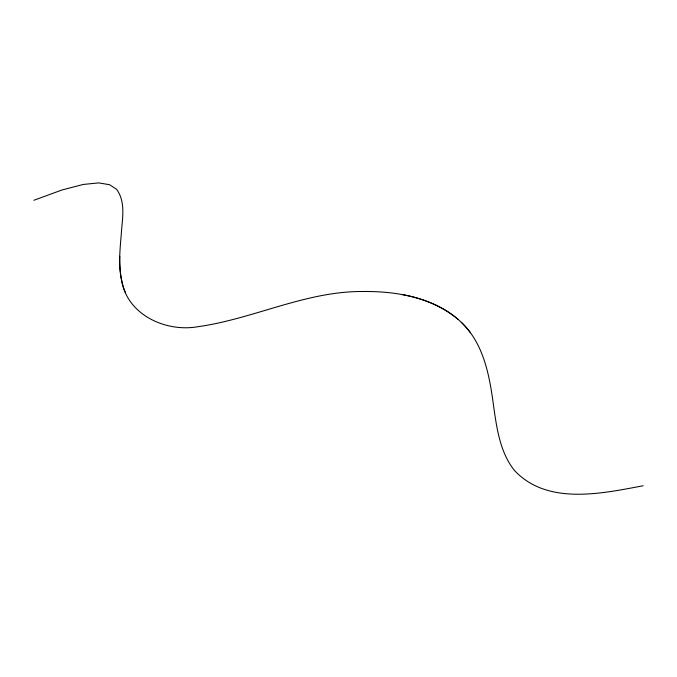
<?xml version="1.0" encoding="UTF-8"?>
<svg xmlns="http://www.w3.org/2000/svg" width="677" height="677" viewBox="0 0 677 677"><rect width="100%" height="100%" fill="white"/><g stroke="black" fill="none" stroke-linecap="round" stroke-linejoin="round"><path stroke-width="1.02" d="M33.85 200.282L61.954 190L83.22 184.449L98.749 182.9L109.547 184.711L116.546 189.255C126.269 202.406 122.038 219.805 121.234 234.894C120.447 243.695 119.643 252.521 119.694 261.373C119.753 267.745 120.261 274.143 121.581 280.396C127.386 314.864 165.628 332.39 197.87 326.72C253.511 318.935 305.293 291.279 362.356 291.508C395.715 291.076 431.681 297.051 457.923 319.214M643.15 485.756C601.591 493.601 547.228 505.558 514.461 470.447C500.853 453.412 497.248 431.249 494.185 410.279C490.063 379.289 485.13 345.05 461.367 322.362M401.816 294.495C427.957 299.226 454.394 310.785 470.473 332.771M125.473 292.676C120.616 281.192 119.474 268.591 119.736 256.236"/></g></svg>
